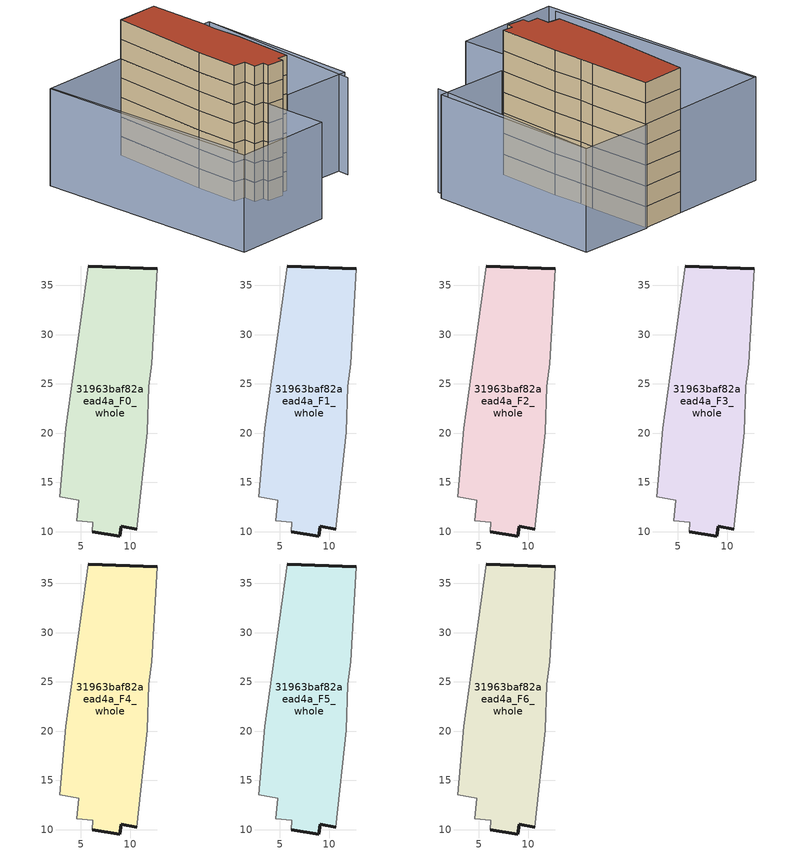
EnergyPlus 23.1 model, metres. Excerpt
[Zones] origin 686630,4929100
31963baf82aead4a_F0_whole
 floor ground (EU_floor_Construction): 12.74,36.68 12.16,27.01 11.86,24.73 11.72,20.1 10.67,10.25 9.09,10.52 8.92,9.54 6.16,9.96 6.2,10.94 4.57,11.11 4.79,13.17 2.84,13.52 3.44,20.5 5.75,36.96 z0
 wall outside (EU_wall_Construction): 12.74,36.68 5.75,36.96 / 6.16,9.96 8.92,9.54 9.09,10.52 10.67,10.25 z0:3
 wall adiabatic (EU_wall_Construction): 10.67,10.25 11.72,20.1 11.86,24.73 12.16,27.01 12.74,36.68 / 5.75,36.96 3.44,20.5 2.84,13.52 4.79,13.17 4.57,11.11 6.2,10.94 6.16,9.96 z0:3
31963baf82aead4a_F1_whole
 floor to 31963baf82aead4a_F0_whole (EU_floor_Construction): 12.74,36.68 12.16,27.01 11.86,24.73 11.72,20.1 10.67,10.25 9.09,10.52 8.92,9.54 6.16,9.96 6.2,10.94 4.57,11.11 4.79,13.17 2.84,13.52 3.44,20.5 5.75,36.96 z3
 wall outside (EU_wall_Construction): 12.74,36.68 5.75,36.96 / 6.16,9.96 8.92,9.54 9.09,10.52 10.67,10.25 z3:6
 wall adiabatic (EU_wall_Construction): 10.67,10.25 11.72,20.1 11.86,24.73 12.16,27.01 12.74,36.68 / 5.75,36.96 3.44,20.5 2.84,13.52 4.79,13.17 4.57,11.11 6.2,10.94 6.16,9.96 z3:6
31963baf82aead4a_F2_whole
 floor to 31963baf82aead4a_F1_whole (EU_floor_Construction): 12.74,36.68 12.16,27.01 11.86,24.73 11.72,20.1 10.67,10.25 9.09,10.52 8.92,9.54 6.16,9.96 6.2,10.94 4.57,11.11 4.79,13.17 2.84,13.52 3.44,20.5 5.75,36.96 z6
 wall outside (EU_wall_Construction): 12.74,36.68 5.75,36.96 / 6.16,9.96 8.92,9.54 9.09,10.52 10.67,10.25 z6:9
 wall adiabatic (EU_wall_Construction): 10.67,10.25 11.72,20.1 11.86,24.73 12.16,27.01 12.74,36.68 / 5.75,36.96 3.44,20.5 2.84,13.52 4.79,13.17 4.57,11.11 6.2,10.94 6.16,9.96 z6:9
31963baf82aead4a_F3_whole
 floor to 31963baf82aead4a_F2_whole (EU_floor_Construction): 12.74,36.68 12.16,27.01 11.86,24.73 11.72,20.1 10.67,10.25 9.09,10.52 8.92,9.54 6.16,9.96 6.2,10.94 4.57,11.11 4.79,13.17 2.84,13.52 3.44,20.5 5.75,36.96 z9
 wall outside (EU_wall_Construction): 12.74,36.68 5.75,36.96 / 6.16,9.96 8.92,9.54 9.09,10.52 10.67,10.25 z9:12
 wall adiabatic (EU_wall_Construction): 10.67,10.25 11.72,20.1 11.86,24.73 12.16,27.01 12.74,36.68 / 5.75,36.96 3.44,20.5 2.84,13.52 4.79,13.17 4.57,11.11 6.2,10.94 6.16,9.96 z9:12
31963baf82aead4a_F4_whole
 floor to 31963baf82aead4a_F3_whole (EU_floor_Construction): 12.74,36.68 12.16,27.01 11.86,24.73 11.72,20.1 10.67,10.25 9.09,10.52 8.92,9.54 6.16,9.96 6.2,10.94 4.57,11.11 4.79,13.17 2.84,13.52 3.44,20.5 5.75,36.96 z12
 wall outside (EU_wall_Construction): 12.74,36.68 5.75,36.96 / 6.16,9.96 8.92,9.54 9.09,10.52 10.67,10.25 z12:15
 wall adiabatic (EU_wall_Construction): 10.67,10.25 11.72,20.1 11.86,24.73 12.16,27.01 12.74,36.68 / 5.75,36.96 3.44,20.5 2.84,13.52 4.79,13.17 4.57,11.11 6.2,10.94 6.16,9.96 z12:15
31963baf82aead4a_F5_whole
 floor to 31963baf82aead4a_F4_whole (EU_floor_Construction): 12.74,36.68 12.16,27.01 11.86,24.73 11.72,20.1 10.67,10.25 9.09,10.52 8.92,9.54 6.16,9.96 6.2,10.94 4.57,11.11 4.79,13.17 2.84,13.52 3.44,20.5 5.75,36.96 z15
 wall outside (EU_wall_Construction): 12.74,36.68 5.75,36.96 / 6.16,9.96 8.92,9.54 9.09,10.52 10.67,10.25 z15:18
 wall adiabatic (EU_wall_Construction): 10.67,10.25 11.72,20.1 11.86,24.73 12.16,27.01 12.74,36.68 / 5.75,36.96 3.44,20.5 2.84,13.52 4.79,13.17 4.57,11.11 6.2,10.94 6.16,9.96 z15:18
31963baf82aead4a_F6_whole
 floor to 31963baf82aead4a_F5_whole (EU_floor_Construction): 12.74,36.68 12.16,27.01 11.86,24.73 11.72,20.1 10.67,10.25 9.09,10.52 8.92,9.54 6.16,9.96 6.2,10.94 4.57,11.11 4.79,13.17 2.84,13.52 3.44,20.5 5.75,36.96 z18
 wall outside (EU_wall_Construction): 12.74,36.68 5.75,36.96 / 6.16,9.96 8.92,9.54 9.09,10.52 10.67,10.25 z18:21
 wall adiabatic (EU_wall_Construction): 10.67,10.25 11.72,20.1 11.86,24.73 12.16,27.01 12.74,36.68 / 5.75,36.96 3.44,20.5 2.84,13.52 4.79,13.17 4.57,11.11 6.2,10.94 6.16,9.96 z18:21
 roof outside (EU_roof_Construction): 10.67,10.25 11.72,20.1 11.86,24.73 12.16,27.01 12.74,36.68 5.75,36.96 3.44,20.5 2.84,13.52 4.79,13.17 4.57,11.11 6.2,10.94 6.16,9.96 8.92,9.54 9.09,10.52 z21
shading: -9.16,37.35 -10.09,2.23 / 20.88,7.37 24.4,36.01 / -10.84,0.33 -9.39,37.55 / -9.39,37.55 7.22,36.91 / 7.22,36.91 5.77,-0.32 / 5.77,-0.32 -10.84,0.33 / 10.65,9.98 12.76,36.92 / 12.76,36.92 24.4,36.01 / 24.4,36.01 22.29,9.07 / 22.29,9.07 10.65,9.98 z0:15
[Building]
EU S2 Campaign: North Axis=0; Terrain=City; Solar Distribution=FullExterior
[Site:Location]
Bologna: Latitude=44.5; Longitude=11.25; Time Zone=1; Elevation=37
[SizingPeriod:WeatherFileDays]
AnnualSizingPeriod: Begin Month=1; Begin Day of Month=1; End Month=12; End Day of Month=31; Day of Week for Start Day=Monday; Use Weather File Daylight Saving Period=No; Use Weather File Rain and Snow Indicators=No
[MATERIAL]
EU_InternalMass_Material: Roughness=MediumRough; Thickness=0.1; Conductivity=1; Density=1800; Specific Heat=900; Thermal Absorptance=0.9; Solar Absorptance=0.7; Visible Absorptance=0.7
[MATERIAL:NOMASS] Roughness=MediumRough; Thermal Absorptance=0.9; Solar Absorptance=0.7; Visible Absorptance=0.7
Name | Thermal Resistance
EU_wall_NoMass | 0.905828
EU_roof_NoMass | 0.37593
EU_floor_NoMass | 0.67114
[CONSTRUCTION]
EU_wall_Construction: EU_wall_NoMass
EU_roof_Construction: EU_roof_NoMass
EU_floor_Construction: EU_floor_NoMass
EU_InternalMass_Construction: EU_InternalMass_Material
[ZONE] Type=1; Multiplier=1; Ceiling Height=autocalculate; Floor Area=autocalculate; Part of Total Floor Area=Yes
Name | Volume
31963baf82aead4a_F0_whole | 608.337
31963baf82aead4a_F1_whole; 31963baf82aead4a_F2_whole; 31963baf82aead4a_F3_whole; 31963baf82aead4a_F4_whole; 31963baf82aead4a_F5_whole; 31963baf82aead4a_F6_whole | 608.338
[INTERNALMASS] Construction=EU_InternalMass_Construction; Surface Area=180.964
Name | Zone or ZoneList
31963baf82aead4a_F0_whole_EU_InternalMass | 31963baf82aead4a_F0_whole
31963baf82aead4a_F1_whole_EU_InternalMass | 31963baf82aead4a_F1_whole
31963baf82aead4a_F2_whole_EU_InternalMass | 31963baf82aead4a_F2_whole
31963baf82aead4a_F3_whole_EU_InternalMass | 31963baf82aead4a_F3_whole
31963baf82aead4a_F4_whole_EU_InternalMass | 31963baf82aead4a_F4_whole
31963baf82aead4a_F5_whole_EU_InternalMass | 31963baf82aead4a_F5_whole
31963baf82aead4a_F6_whole_EU_InternalMass | 31963baf82aead4a_F6_whole
[OTHEREQUIPMENT] Fuel Type=Electricity; Design Level Calculation Method=Watts/Area; Power per Zone Floor Area=1; Fraction Latent=0; Fraction Radiant=0; Fraction Lost=0; Carbon Dioxide Generation Rate=0; EndUse Subcategory=EU_Step8_InternalGains
Name | Zone or ZoneList or Space or SpaceList | Schedule
EU_Step8_InternalGain_31963baf82aead4a_F0_whole_f000 | 31963baf82aead4a_F0_whole | EU_Step8_GainSchedule_31963baf82aead4a_F0_whole_f000
EU_Step8_InternalGain_31963baf82aead4a_F1_whole_f000 | 31963baf82aead4a_F1_whole | EU_Step8_GainSchedule_31963baf82aead4a_F1_whole_f000
EU_Step8_InternalGain_31963baf82aead4a_F2_whole_f000 | 31963baf82aead4a_F2_whole | EU_Step8_GainSchedule_31963baf82aead4a_F2_whole_f000
EU_Step8_InternalGain_31963baf82aead4a_F3_whole_f000 | 31963baf82aead4a_F3_whole | EU_Step8_GainSchedule_31963baf82aead4a_F3_whole_f000
EU_Step8_InternalGain_31963baf82aead4a_F4_whole_f000 | 31963baf82aead4a_F4_whole | EU_Step8_GainSchedule_31963baf82aead4a_F4_whole_f000
EU_Step8_InternalGain_31963baf82aead4a_F5_whole_f000 | 31963baf82aead4a_F5_whole | EU_Step8_GainSchedule_31963baf82aead4a_F5_whole_f000
EU_Step8_InternalGain_31963baf82aead4a_F6_whole_f000 | 31963baf82aead4a_F6_whole | EU_Step8_GainSchedule_31963baf82aead4a_F6_whole_f000
[ZONEVENTILATION:DESIGNFLOWRATE] Schedule=EU_AlwaysOn; Design Flow Rate Calculation Method=AirChanges/Hour; Air Changes per Hour=0.73129; Ventilation Type=Natural; Fan Pressure Rise=0; Fan Total Efficiency=1; Constant Term Coefficient=1; Temperature Term Coefficient=0; Velocity Term Coefficient=0; Velocity Squared Term Coefficient=0; Minimum Indoor Temperature=-100; Maximum Indoor Temperature=100; Delta Temperature=-100; Minimum Outdoor Temperature=-100; Maximum Outdoor Temperature=100; Maximum Wind Speed=40
Name | Zone or ZoneList or Space or SpaceList
EU_ConstantAir_31963baf82aead4a_F0_whole | 31963baf82aead4a_F0_whole
EU_ConstantAir_31963baf82aead4a_F1_whole | 31963baf82aead4a_F1_whole
EU_ConstantAir_31963baf82aead4a_F2_whole | 31963baf82aead4a_F2_whole
EU_ConstantAir_31963baf82aead4a_F3_whole | 31963baf82aead4a_F3_whole
EU_ConstantAir_31963baf82aead4a_F4_whole | 31963baf82aead4a_F4_whole
EU_ConstantAir_31963baf82aead4a_F5_whole | 31963baf82aead4a_F5_whole
EU_ConstantAir_31963baf82aead4a_F6_whole | 31963baf82aead4a_F6_whole
[HVACTEMPLATE:THERMOSTAT] Constant Heating Setpoint=20; Constant Cooling Setpoint=50
EU_HeatOnly_31963baf82aead4a_F0_whole; EU_HeatOnly_31963baf82aead4a_F1_whole; EU_HeatOnly_31963baf82aead4a_F2_whole; EU_HeatOnly_31963baf82aead4a_F3_whole; EU_HeatOnly_31963baf82aead4a_F4_whole; EU_HeatOnly_31963baf82aead4a_F5_whole; EU_HeatOnly_31963baf82aead4a_F6_whole
[HVACTEMPLATE:ZONE:IDEALLOADSAIRSYSTEM] System Availability Schedule=EU_AlwaysOn; Maximum Heating Supply Air Temperature=50; Minimum Cooling Supply Air Temperature=13; Maximum Heating Supply Air Humidity Ratio=0.0156; Minimum Cooling Supply Air Humidity Ratio=0.0077; Heating Limit=NoLimit; Cooling Limit=NoLimit; Heating Availability Schedule=EU_AlwaysOn; Cooling Availability Schedule=EU_CoolingOff; Dehumidification Control Type=ConstantSensibleHeatRatio; Cooling Sensible Heat Ratio=0.7; Dehumidification Setpoint=60; Humidification Control Type=None; Humidification Setpoint=30; Outdoor Air Method=None; Outdoor Air Flow Rate per Person=0.00944; Outdoor Air Flow Rate per Zone Floor Area=0; Outdoor Air Flow Rate per Zone=0; Demand Controlled Ventilation Type=None; Outdoor Air Economizer Type=NoEconomizer; Heat Recovery Type=None; Sensible Heat Recovery Effectiveness=0.7; Latent Heat Recovery Effectiveness=0.65
Name | Template Thermostat
31963baf82aead4a_F0_whole | EU_HeatOnly_31963baf82aead4a_F0_whole
31963baf82aead4a_F1_whole | EU_HeatOnly_31963baf82aead4a_F1_whole
31963baf82aead4a_F2_whole | EU_HeatOnly_31963baf82aead4a_F2_whole
31963baf82aead4a_F3_whole | EU_HeatOnly_31963baf82aead4a_F3_whole
31963baf82aead4a_F4_whole | EU_HeatOnly_31963baf82aead4a_F4_whole
31963baf82aead4a_F5_whole | EU_HeatOnly_31963baf82aead4a_F5_whole
31963baf82aead4a_F6_whole | EU_HeatOnly_31963baf82aead4a_F6_whole
[SIZING:ZONE] Zone Cooling Design Supply Air Temperature Input Method=SupplyAirTemperature; Zone Cooling Design Supply Air Temperature=13; Zone Heating Design Supply Air Temperature Input Method=SupplyAirTemperature; Zone Heating Design Supply Air Temperature=50; Zone Cooling Design Supply Air Humidity Ratio=0.008; Zone Heating Design Supply Air Humidity Ratio=0.008; Cooling Design Air Flow Method=DesignDay; Cooling Design Air Flow Rate=0; Cooling Minimum Air Flow per Zone Floor Area=0.000762; Cooling Minimum Air Flow=0; Cooling Minimum Air Flow Fraction=0.2; Heating Design Air Flow Method=DesignDay; Heating Design Air Flow Rate=0; Heating Maximum Air Flow per Zone Floor Area=0.002032; Heating Maximum Air Flow=0.141576; Heating Maximum Air Flow Fraction=0.3; Account for Dedicated Outdoor Air System=No; Dedicated Outdoor Air System Control Strategy=NeutralSupplyAir; Dedicated Outdoor Air Low Setpoint Temperature for Design=autosize; Dedicated Outdoor Air High Setpoint Temperature for Design=autosize; Zone Load Sizing Method=Sensible Load Only No Latent Load; Zone Latent Cooling Design Supply Air Humidity Ratio Input Method=HumidityRatioDifference; Zone Cooling Design Supply Air Humidity Ratio Difference=0.005; Zone Latent Heating Design Supply Air Humidity Ratio Input Method=HumidityRatioDifference; Zone Humidification Design Supply Air Humidity Ratio Difference=0.005
31963baf82aead4a_F0_whole; 31963baf82aead4a_F1_whole; 31963baf82aead4a_F2_whole; 31963baf82aead4a_F3_whole; 31963baf82aead4a_F4_whole; 31963baf82aead4a_F5_whole; 31963baf82aead4a_F6_whole
[SCHEDULE:CONSTANT]
Name | Hourly Value
EU_AlwaysOn | 1
EU_CoolingOff | 0
[SCHEDULE:FILE] Column Number=1; Rows to Skip at Top=0; Number of Hours of Data=8760; Column Separator=Comma; Interpolate to Timestep=No; Minutes per Item=60; Adjust Schedule for Daylight Savings=Yes
Name | File
EU_Step8_GainSchedule_31963baf82aead4a_F0_whole_f000 | ../../schedules/31963baf82aead4a/31963baf82aead4a_F0_whole_f000_gain.csv
EU_Step8_GainSchedule_31963baf82aead4a_F1_whole_f000 | ../../schedules/31963baf82aead4a/31963baf82aead4a_F1_whole_f000_gain.csv
EU_Step8_GainSchedule_31963baf82aead4a_F2_whole_f000 | ../../schedules/31963baf82aead4a/31963baf82aead4a_F2_whole_f000_gain.csv
EU_Step8_GainSchedule_31963baf82aead4a_F3_whole_f000 | ../../schedules/31963baf82aead4a/31963baf82aead4a_F3_whole_f000_gain.csv
EU_Step8_GainSchedule_31963baf82aead4a_F4_whole_f000 | ../../schedules/31963baf82aead4a/31963baf82aead4a_F4_whole_f000_gain.csv
EU_Step8_GainSchedule_31963baf82aead4a_F5_whole_f000 | ../../schedules/31963baf82aead4a/31963baf82aead4a_F5_whole_f000_gain.csv
EU_Step8_GainSchedule_31963baf82aead4a_F6_whole_f000 | ../../schedules/31963baf82aead4a/31963baf82aead4a_F6_whole_f000_gain.csv
